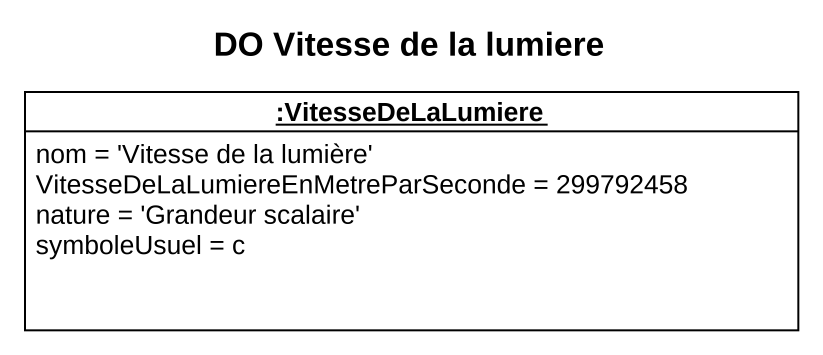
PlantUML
@startuml
title DO Vitesse de la lumiere
hide circle
hide empty members
object ":VitesseDeLaLumiere" as VitesseDeLaLumiere {
  nom = 'Vitesse de la lumière'
  VitesseDeLaLumiereEnMetreParSeconde = 299792458
  nature = 'Grandeur scalaire'
  symboleUsuel = c
}
@enduml
